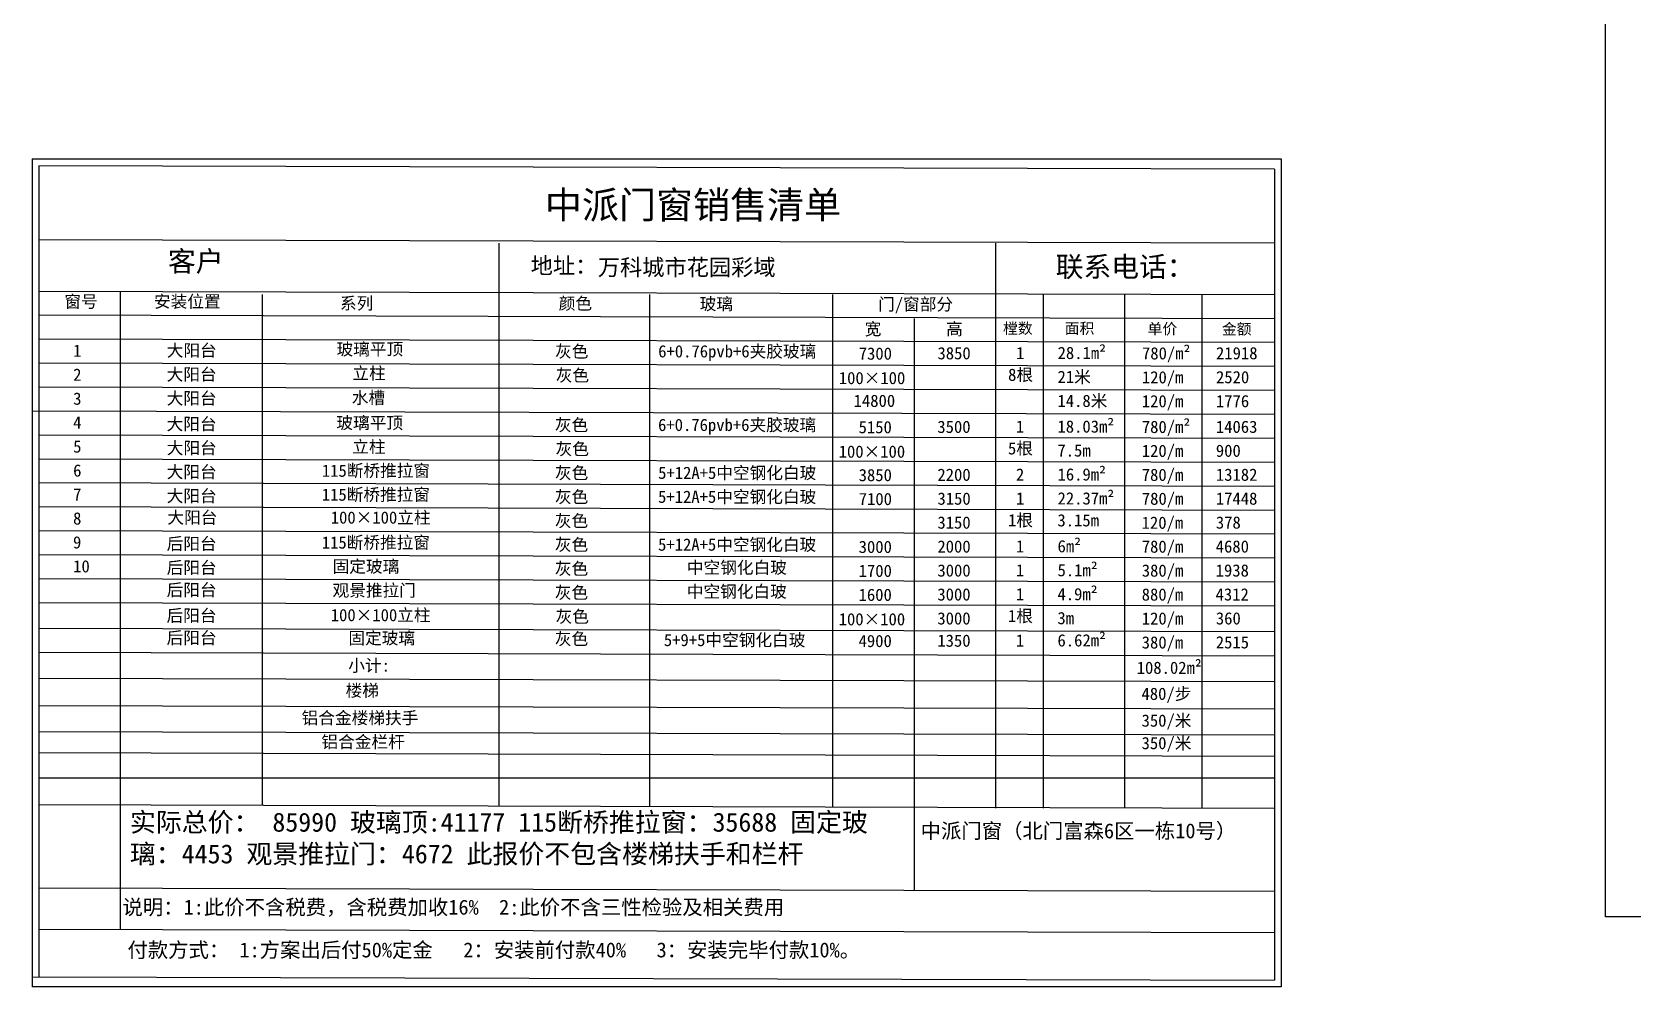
# Model space of a CAD drawing. Header units: inches. Extents: x -138455 to 599497, y -747149 to 13167.
# Drawn here: x 260705 to 272499, y -474013 to -466978 of the extents above; entities that cross this region are included whole.
import ezdxf

# ---------------------------------------------------------------- set-up
doc = ezdxf.new("R2010")
doc.units = ezdxf.units.IN
doc.header["$MEASUREMENT"] = 0
doc.layers.add('0 @ 1', color=7, linetype='Continuous')
doc.styles.add('Annotative', font='arialbd.ttf')

msp = doc.modelspace()

# ---------------------------------------------------------------- linework, layer by layer
for p, q in [((272295.8, -473495.2), (272295.8, -461146.2)), ((260705, -467912.5), (260705, -474013)), ((260705, -467912.5), (269907.8, -467912.5)), ((269857.8, -467987.6), (260755, -467962.5)), ((260755, -467962.5), (260755, -473937.9)), ((269857.8, -467987.6), (269857.8, -473963)), ((269907.8, -467912.5), (269907.8, -474013)), ((269857.8, -468534), (260755, -468508.8)), ((264144.1, -468534), (264144.1, -471220.9)), ((267802.8, -468534), (267802.8, -472695)), ((260755, -468885.8), (269857.8, -468911)), ((261355, -468885.8), (261355, -470474.1)), ((262400.6, -468911), (262400.6, -472674.8)), ((265254, -468911), (265254, -472682.5)), ((266602.8, -468911), (266602.8, -472685.3)), ((268153.9, -468911), (268153.9, -472695)), ((268753.9, -468911), (268753.9, -470499.2)), ((269323.2, -468911), (269323.2, -472695)), ((260755, -469062.3), (269857.8, -469087.5)), ((267202.8, -469087.5), (267202.8, -471565.2)), ((260755, -469238.8), (269857.8, -469263.9)), ((260755, -469415.3), (269857.8, -469440.4)), ((260755, -469591.7), (269857.8, -469616.9)), ((260705, -469768.2), (269857.8, -469793.3)), ((260755, -469944.7), (269857.8, -469969.8)), ((260755, -470121.1), (269857.8, -470146.3)), ((260755, -470297.6), (269857.8, -470322.8)), ((268754.4, -470322.8), (268754.4, -472152.6)), ((260755, -470474.1), (269857.8, -470499.2)), ((261355, -470474.1), (261355, -473585.9)), ((260755, -470650.6), (269857.8, -470675.7)), ((260755, -470827), (269857.8, -470852.2)), ((260755, -471003.5), (269857.8, -471028.6)), ((260755, -471180), (269857.8, -471205.1)), ((264144.1, -471220.9), (264144.1, -472679.1)), ((260755, -471369.2), (269857.8, -471394.3)), ((260755, -471547.4), (269857.8, -471572.6)), ((267202.8, -471565.2), (267202.8, -472695)), ((260755, -471738.1), (269857.8, -471763.2)), ((260755, -471939.8), (269857.8, -471965)), ((260755, -472130.5), (269857.8, -472155.6)), ((268753.9, -472152.6), (268753.9, -472695)), ((260755, -472286.4), (269857.8, -472311.5)), ((260755, -472471.7), (269857.8, -472471.7)), ((260755, -472669.9), (269857.8, -472695)), ((267202.8, -472695), (267202.8, -473299.5)), ((260755, -473282.2), (269857.8, -473307.4)), ((289071.2, -473495.2), (272295.8, -473495.2)), ((260755, -473585.9), (269857.8, -473611)), ((260705, -473937.9), (269857.8, -473963)), ((269907.8, -474013), (260705, -474013))]:
    msp.add_line(p, q)

# ---------------------------------------------------------------- texts
at = {"layer": '0 @ 1', "style": 'Annotative'}
msp.add_text('万科城市花园彩域', height=120, dxfattribs=at).set_placement((264873.3, -468771.2))
at = {"layer": '0 @ 1', "attachment_point": 1, "style": 'Annotative'}
for s, width, heights, insert, char_height in [('{\\fSimSun|b1|i0|c134|p2;中派门窗销售清单}', 2802.276, [0], (264483.6, -468151.9), 200), ('{\\fSimSun|b1|i0|c134|p2;客户}', 485.592, [0], (261706.5, -468591.9), 150), ('{\\fSimSun|b1|i0|c134|p2;地址：}', 3483.473, [0], (264378.4, -468638.7), 120), ('{\\fSimSun|b1|i0|c134|p2;联系电话：}', 1409.924, [0], (268246.3, -468632), 150), ('{\\fSimSun|b1|i0|c134|p2;窗号}', 485.592, [0], (260943.7, -468918.4), 90), ('{\\fSimSun|b1|i0|c134|p2;安装位置}', 706.927, [0], (261603.5, -468917.8), 90), ('{\\fSimSun|b1|i0|c134|p2;系列}', 485.592, [0], (262974.1, -468931.1), 90), ('{\\fSimSun|b1|i0|c134|p2;颜色}', 485.592, [0], (264585, -468932.1), 90), ('{\\fSimSun|b1|i0|c134|p2;玻璃}', 485.592, [0], (265623.7, -468935.7), 90), ('{\\fSimSun|b1|i0|c134|p2;门/窗部分}', 603.897, [0], (266938.2, -468938.4), 90), ('{\\fSimSun|b1|i0|c134|p2;宽 }', 603.897, [0], (266839.4, -469120.5), 90), ('{\\fSimSun|b1|i0|c134|p2;高 }', 603.897, [0], (267439.4, -469120.5), 90), ('{\\fSimSun|b1|i0|c134|p2;樘数}', 603.897, [0], (267858.2, -469120.7), 80), ('{\\fSimSun|b1|i0|c134|p2;面积}', 603.897, [0], (268312.6, -469120.7), 80), ('{\\fSimSun|b1|i0|c134|p2;单价}', 603.897, [0], (268923.6, -469124.4), 80), ('{\\fSimSun|b1|i0|c134|p2;金额}', 603.897, [0], (269470.6, -469125.8), 80), ('{\\fSimSun|b1|i0|c134|p2;1}', 485.592, [0], (261008.1, -469280.7), 90), ('{\\fSimSun|b1|i0|c134|p2;大阳台}', 1460.301, [0], (261697.6, -469278.5), 90), ('{\\fSimSun|b1|i0|c134|p2;玻璃平顶}', 1528.495, [129], (262948.3, -469269.4), 90), ('{\\fSimSun|b1|i0|c134|p2;灰色}', 1460.301, [0], (264558.1, -469285.4), 90), ('{\\fSimSun|b1|i0|c134|p2;6+0.76pvb+6夹胶玻璃}', 1460.301, [0], (265318.1, -469285), 90), ('{\\fSimSun|b1|i0|c134|p2;28.1m²}', 1460.301, [0], (268260.5, -469296.9), 90), ('{\\fSimSun|b1|i0|c134|p2;780/m²}', 1460.301, [0], (268882, -469299.8), 90), ('{\\fSimSun|b1|i0|c134|p2;7300}', 1460.301, [0], (266795.3, -469301.8), 90), ('{\\fSimSun|b1|i0|c134|p2;3850}', 1460.301, [0], (267375.4, -469299.2), 90), ('{\\fSimSun|b1|i0|c134|p2;1}', 102.542, [0], (267954, -469297.9), 90), ('{\\fSimSun|b1|i0|c134|p2;21918}', 1460.301, [0], (269427.3, -469299), 90), ('{\\fSimSun|b1|i0|c134|p2;2}', 485.592, [0], (261008.1, -469457.2), 90), ('{\\fSimSun|b1|i0|c134|p2;大阳台}', 1460.301, [0], (261697.1, -469455), 90), ('{\\fSimSun|b1|i0|c134|p2;立柱}', 1528.495, [129], (263065.1, -469445.9), 90), ('{\\fSimSun|b1|i0|c134|p2;灰色}', 1460.301, [0], (264563.3, -469461.9), 90), ('{\\fSimSun|b1|i0|c134|p2;100×100}', 1460.301, [0], (266648.6, -469481.9), 90), ('{\\fSimSun|b1|i0|c134|p2;8根}', 425.804, [0], (267895.7, -469457.6), 90), ('{\\fSimSun|b1|i0|c134|p2;21米}', 1460.301, [0], (268260, -469473.4), 90), ('{\\fSimSun|b1|i0|c134|p2;120/m}', 1460.301, [0], (268881.5, -469476.3), 90), ('{\\fSimSun|b1|i0|c134|p2;2520}', 1460.301, [0], (269427.3, -469475.5), 90), ('{\\fSimSun|b1|i0|c134|p2;3}', 485.592, [0], (261008.1, -469633.7), 90), ('{\\fSimSun|b1|i0|c134|p2;大阳台}', 1460.301, [0], (261697.1, -469631.5), 90), ('{\\fSimSun|b1|i0|c134|p2;水槽}', 2135.859, [129], (263060.7, -469626.9), 90), ('{\\fSimSun|b1|i0|c134|p2;14.8米}', 1460.301, [0], (268259.5, -469649.9), 90), ('{\\fSimSun|b1|i0|c134|p2;14800}', 1460.301, [0], (266757.7, -469649.6), 90), ('{\\fSimSun|b1|i0|c134|p2;120/m}', 1460.301, [0], (268881, -469652.7), 90), ('{\\fSimSun|b1|i0|c134|p2;1776}', 1460.301, [0], (269426.8, -469651.9), 90), ('{\\fSimSun|b1|i0|c134|p2;4}', 485.592, [0], (261008.1, -469810.1), 90), ('{\\fSimSun|b1|i0|c134|p2;大阳台}', 1460.301, [0], (261696.6, -469820.7), 90), ('{\\fSimSun|b1|i0|c134|p2;玻璃平顶}', 1528.495, [129], (262947.2, -469811.5), 90), ('{\\fSimSun|b1|i0|c134|p2;灰色}', 1460.301, [0], (264557.1, -469827.6), 90), ('{\\fSimSun|b1|i0|c134|p2;6+0.76pvb+6夹胶玻璃}', 1460.301, [0], (265317.1, -469827.1), 90), ('{\\fSimSun|b1|i0|c134|p2;5150}', 1460.301, [0], (266794.3, -469843.9), 90), ('{\\fSimSun|b1|i0|c134|p2;3500}', 1460.301, [0], (267374.4, -469841.4), 90), ('{\\fSimSun|b1|i0|c134|p2;1}', 102.542, [0], (267953, -469840.1), 90), ('{\\fSimSun|b1|i0|c134|p2;18.03m²}', 1460.301, [0], (268259.5, -469839.1), 90), ('{\\fSimSun|b1|i0|c134|p2;780/m²}', 1460.301, [0], (268881, -469841.9), 90), ('{\\fSimSun|b1|i0|c134|p2;14063}', 1460.301, [0], (269426.3, -469841.2), 90), ('{\\fSimSun|b1|i0|c134|p2;5}', 485.592, [0], (261008.1, -469986.6), 90), ('{\\fSimSun|b1|i0|c134|p2;大阳台}', 1460.301, [0], (261697.6, -469997.2), 90), ('{\\fSimSun|b1|i0|c134|p2;立柱}', 1528.495, [129], (263064.1, -469988), 90), ('{\\fSimSun|b1|i0|c134|p2;灰色}', 1460.301, [0], (264562.3, -470004.1), 90), ('{\\fSimSun|b1|i0|c134|p2;5根}', 425.804, [0], (267894.7, -469999.8), 90), ('{\\fSimSun|b1|i0|c134|p2;100×100}', 1460.301, [0], (266647.6, -470024), 90), ('{\\fSimSun|b1|i0|c134|p2;7.5m}', 1460.301, [0], (268259, -470015.6), 90), ('{\\fSimSun|b1|i0|c134|p2;120/m}', 1460.301, [0], (268880.5, -470018.4), 90), ('{\\fSimSun|b1|i0|c134|p2;900}', 1460.301, [0], (269426.3, -470017.6), 90), ('{\\fSimSun|b1|i0|c134|p2;6}', 485.592, [0], (261008.1, -470163.1), 90), ('{\\fSimSun|b1|i0|c134|p2;大阳台}', 1460.301, [0], (261697.1, -470173.6), 90), ('{\\fSimSun|b1|i0|c134|p2;115断桥推拉窗}', 1528.495, [129], (262840.2, -470164.5), 90), ('{\\fSimSun|b1|i0|c134|p2;灰色}', 1460.301, [0], (264557.5, -470180.5), 90), ('{\\fSimSun|b1|i0|c134|p2;5+12A+5中空钢化白玻}', 1460.301, [0], (265317.6, -470180.1), 90), ('{\\fSimSun|b1|i0|c134|p2;3850}', 1460.301, [0], (266794.8, -470196.8), 90), ('{\\fSimSun|b1|i0|c134|p2;2200}', 1460.301, [0], (267374.9, -470194.3), 90), ('{\\fSimSun|b1|i0|c134|p2;2}', 102.542, [0], (267953.5, -470193), 90), ('{\\fSimSun|b1|i0|c134|p2;16.9m²}', 1460.301, [0], (268260, -470192), 90), ('{\\fSimSun|b1|i0|c134|p2;780/m}', 1460.301, [0], (268880.5, -470194.9), 90), ('{\\fSimSun|b1|i0|c134|p2;13182}', 1460.301, [0], (269426.3, -470194.1), 90), ('{\\fSimSun|b1|i0|c134|p2;7}', 485.592, [0], (261008.1, -470339.5), 90), ('{\\fSimSun|b1|i0|c134|p2;大阳台}', 1460.301, [0], (261697.1, -470350.1), 90), ('{\\fSimSun|b1|i0|c134|p2;115断桥推拉窗}', 1528.495, [129], (262839.7, -470340.9), 90), ('{\\fSimSun|b1|i0|c134|p2;灰色}', 1460.301, [0], (264557, -470357), 90), ('{\\fSimSun|b1|i0|c134|p2;5+12A+5中空钢化白玻}', 1460.301, [0], (265317.1, -470356.5), 90), ('{\\fSimSun|b1|i0|c134|p2;22.37m²}', 1460.301, [0], (268260, -470368.5), 90), ('{\\fSimSun|b1|i0|c134|p2;7100}', 1460.301, [0], (266795.3, -470372.8), 90), ('{\\fSimSun|b1|i0|c134|p2;3150}', 1460.301, [0], (267375.4, -470370.2), 90), ('{\\fSimSun|b1|i0|c134|p2;1}', 102.542, [0], (267954, -470368.9), 90), ('{\\fSimSun|b1|i0|c134|p2;780/m}', 1460.301, [0], (268881, -470370.8), 90), ('{\\fSimSun|b1|i0|c134|p2;17448}', 1460.301, [0], (269426.3, -470370), 90), ('{\\fSimSun|b1|i0|c134|p2;8}', 485.592, [0], (261007.6, -470516), 90), ('{\\fSimSun|b1|i0|c134|p2;大阳台}', 1460.301, [0], (261702.4, -470509), 90), ('{\\fSimSun|b1|i0|c134|p2;100×100立柱}', 1528.495, [129], (262905.9, -470509.6), 90), ('{\\fSimSun|b1|i0|c134|p2;灰色}', 1460.301, [0], (264556.6, -470533.5), 90), ('{\\fSimSun|b1|i0|c134|p2;3150}', 1460.301, [0], (267374.9, -470546.7), 90), ('{\\fSimSun|b1|i0|c134|p2;1根}', 425.804, [0], (267895.1, -470529.2), 90), ('{\\fSimSun|b1|i0|c134|p2;3.15m}', 1460.301, [0], (268259, -470529.9), 90), ('{\\fSimSun|b1|i0|c134|p2;120/m}', 1460.301, [0], (268879.5, -470547.8), 90), ('{\\fSimSun|b1|i0|c134|p2;378}', 1460.301, [0], (269426.3, -470546.5), 90), ('{\\fSimSun|b1|i0|c134|p2;9}', 485.592, [0], (261007, -470692.5), 90), ('{\\fSimSun|b1|i0|c134|p2;后阳台}', 1460.301, [0], (261697.1, -470702.5), 90), ('{\\fSimSun|b1|i0|c134|p2;115断桥推拉窗}', 1528.495, [129], (262839.7, -470693.3), 90), ('{\\fSimSun|b1|i0|c134|p2;灰色}', 1460.301, [0], (264557, -470709.4), 90), ('{\\fSimSun|b1|i0|c134|p2;5+12A+5中空钢化白玻}', 1460.301, [0], (265317.1, -470708.9), 90), ('{\\fSimSun|b1|i0|c134|p2;6m²}', 1460.301, [0], (268260, -470720.9), 90), ('{\\fSimSun|b1|i0|c134|p2;3000}', 1460.301, [0], (266794.8, -470725.7), 90), ('{\\fSimSun|b1|i0|c134|p2;2000}', 1460.301, [0], (267374.9, -470723.2), 90), ('{\\fSimSun|b1|i0|c134|p2;1}', 102.542, [0], (267953.5, -470721.9), 90), ('{\\fSimSun|b1|i0|c134|p2;780/m}', 1460.301, [0], (268880.5, -470723.7), 90), ('{\\fSimSun|b1|i0|c134|p2;4680}', 1460.301, [0], (269425.3, -470722.9), 90), ('{\\fSimSun|b1|i0|c134|p2;10}', 485.592, [0], (261008.1, -470869), 90), ('{\\fSimSun|b1|i0|c134|p2;后阳台}', 1460.301, [0], (261697.1, -470878.9), 90), ('{\\fSimSun|b1|i0|c134|p2;固定玻璃}', 2135.859, [129], (262919.6, -470869.8), 90), ('{\\fSimSun|b1|i0|c134|p2;灰色}', 1460.301, [0], (264557, -470885.9), 90), ('{\\fSimSun|b1|i0|c134|p2;中空钢化白玻}', 1460.301, [0], (265529.4, -470878), 90), ('{\\fSimSun|b1|i0|c134|p2;1700}', 1460.301, [0], (266794.8, -470902.2), 90), ('{\\fSimSun|b1|i0|c134|p2;3000}', 1460.301, [0], (267374.9, -470899.6), 90), ('{\\fSimSun|b1|i0|c134|p2;1}', 102.542, [0], (267953.5, -470898.3), 90), ('{\\fSimSun|b1|i0|c134|p2;5.1m²}', 1460.301, [0], (268260, -470897.4), 90), ('{\\fSimSun|b1|i0|c134|p2;380/m}', 1460.301, [0], (268880.5, -470900.2), 90), ('{\\fSimSun|b1|i0|c134|p2;1938}', 1460.301, [0], (269424.8, -470899.4), 90), ('{\\fSimSun|b1|i0|c134|p2;后阳台}', 1460.301, [0], (261696.6, -471042.9), 90), ('{\\fSimSun|b1|i0|c134|p2;观景推拉门}', 2135.859, [129], (262919.2, -471046.3), 90), ('{\\fSimSun|b1|i0|c134|p2;灰色}', 1460.301, [0], (264556.6, -471062.3), 90), ('{\\fSimSun|b1|i0|c134|p2;中空钢化白玻}', 1460.301, [0], (265528.9, -471054.4), 90), ('{\\fSimSun|b1|i0|c134|p2;4.9m²}', 1460.301, [0], (268259.5, -471073.8), 90), ('{\\fSimSun|b1|i0|c134|p2;1600}', 1460.301, [0], (266794.3, -471078.7), 90), ('{\\fSimSun|b1|i0|c134|p2;3000}', 1460.301, [0], (267374.4, -471076.1), 90), ('{\\fSimSun|b1|i0|c134|p2;1}', 102.542, [0], (267953, -471074.8), 90), ('{\\fSimSun|b1|i0|c134|p2;880/m}', 1460.301, [0], (268880, -471076.7), 90), ('{\\fSimSun|b1|i0|c134|p2;4312}', 1460.301, [0], (269424.3, -471075.9), 90), ('{\\fSimSun|b1|i0|c134|p2;后阳台}', 1460.301, [0], (261696.1, -471231.9), 90), ('{\\fSimSun|b1|i0|c134|p2;100×100立柱}', 1528.495, [129], (262905.9, -471228.2), 90), ('{\\fSimSun|b1|i0|c134|p2;灰色}', 1460.301, [0], (264562.3, -471238.8), 90), ('{\\fSimSun|b1|i0|c134|p2;100×100}', 1460.301, [0], (266647.6, -471258.8), 90), ('{\\fSimSun|b1|i0|c134|p2;3000}', 1460.301, [0], (267374.4, -471252.6), 90), ('{\\fSimSun|b1|i0|c134|p2;1根}', 425.804, [0], (267894.7, -471234.5), 90), ('{\\fSimSun|b1|i0|c134|p2;3m}', 1460.301, [0], (268259, -471250.3), 90), ('{\\fSimSun|b1|i0|c134|p2;120/m}', 1460.301, [0], (268880.5, -471253.2), 90), ('{\\fSimSun|b1|i0|c134|p2;360}', 1460.301, [0], (269426.3, -471252.4), 90), ('{\\fSimSun|b1|i0|c134|p2;后阳台}', 1460.301, [0], (261696.6, -471395.8), 90), ('{\\fSimSun|b1|i0|c134|p2;固定玻璃}', 2135.859, [129], (263036, -471397.8), 90), ('{\\fSimSun|b1|i0|c134|p2;灰色}', 1460.301, [0], (264556.6, -471402.8), 90), ('{\\fSimSun|b1|i0|c134|p2;5+9+5中空钢化白玻}', 1460.301, [0], (265359.8, -471411.9), 90), ('{\\fSimSun|b1|i0|c134|p2;6.62m²}', 1460.301, [0], (268259.5, -471414.3), 90), ('{\\fSimSun|b1|i0|c134|p2;4900}', 1460.301, [0], (266794.3, -471419.1), 90), ('{\\fSimSun|b1|i0|c134|p2;1350}', 1460.301, [0], (267374.4, -471416.5), 90), ('{\\fSimSun|b1|i0|c134|p2;1}', 102.542, [0], (267953, -471415.3), 90), ('{\\fSimSun|b1|i0|c134|p2;380/m}', 1460.301, [0], (268880, -471429.6), 90), ('{\\fSimSun|b1|i0|c134|p2;2515}', 1460.301, [0], (269425.8, -471428.8), 90), ('{\\fSimSun|b1|i0|c134|p2;小计:}', 2135.859, [129], (263035, -471599.6), 90), ('{\\fSimSun|b1|i0|c134|p2;108.02m²}', 1460.301, [0], (268843.1, -471616.1), 90), ('{\\fSimSun|b1|i0|c134|p2;楼梯}', 1460.301, [0], (263015.1, -471783.8), 90), ('{\\fSimSun|b1|i0|c134|p2;480/步}', 1460.301, [0], (268878.4, -471807.9), 90), ('{\\fSimSun|b1|i0|c134|p2;铝合金楼梯扶手}', 1460.301, [0], (262691.5, -471985.6), 90), ('{\\fSimSun|b1|i0|c134|p2;350/米}', 1460.301, [0], (268879, -472005.3), 90), ('{\\fSimSun|b1|i0|c134|p2;铝合金栏杆}', 1460.301, [0], (262837.3, -472162.2), 90), ('{\\fSimSun|b1|i0|c134|p2;350/米}', 1460.301, [0], (268879, -472171.2), 90), ('{\\fSimSun|b1|i0|c134|p2;实际总价： 85990 玻璃顶:41177 115断桥推拉窗：35688 固定玻璃：4453 观景推拉门：4672 此报价不包含楼梯扶手和栏杆}', 5667.641, [0], (261426, -472728.9), 140), ('{\\fSimSun|b1|i0|c134|p2;中派门窗（北门富森6区一栋10号）}', 2734.804, [0], (267251.5, -472807.8), 110), ('{\\fSimSun|b1|i0|c134|p2;说明：1:此价不含税费，含税费加收16%  2:此价不含三性检验及相关费用}', 6113.097, [0], (261371.3, -473369.9), 110), ('{\\fSimSun|b1|i0|c134|p2;付款方式： 1:方案出后付50%定金   2：安装前付款40%   3：安装完毕付款10%。}', 7146.186, [0], (261407.9, -473685), 110)]:
    msp.add_mtext_dynamic_manual_height_columns(s, width=width, gutter_width=903.5, heights=heights, dxfattribs=dict(at, insert=insert, char_height=char_height))

doc.saveas('drawing.dxf')
